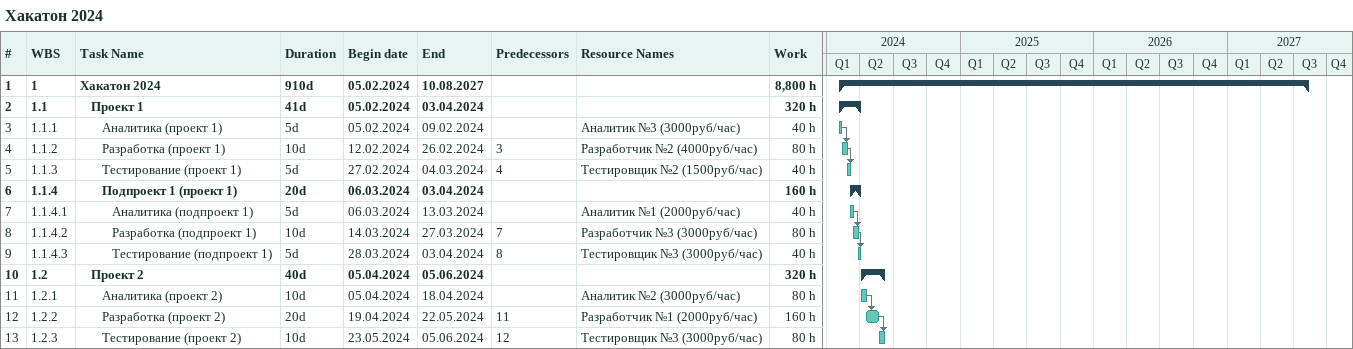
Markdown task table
Хакатон 2024

| ID | WBS | Task | Duration | Start | Finish | Predecessors | Resources | Work (h) |
|---|---|---|---|---|---|---|---|---|
| 1 | 1 | **Хакатон 2024** | 910d | 2024-02-05 | 2027-08-10 |  |  | 8800 |
| 2 | 1.1 | **Проект 1** | 41d | 2024-02-05 | 2024-04-03 |  |  | 320 |
| 3 | 1.1.1 | Аналитика (проект 1) | 5d | 2024-02-05 | 2024-02-09 |  | Аналитик №3 (3000руб/час) | 40 |
| 4 | 1.1.2 | Разработка (проект 1) | 10d | 2024-02-12 | 2024-02-26 | 3 | Разработчик №2 (4000руб/час) | 80 |
| 5 | 1.1.3 | Тестирование (проект 1) | 5d | 2024-02-27 | 2024-03-04 | 4 | Тестировщик №2 (1500руб/час) | 40 |
| 6 | 1.1.4 | **Подпроект 1 (проект 1)** | 20d | 2024-03-06 | 2024-04-03 |  |  | 160 |
| 7 | 1.1.4.1 | Аналитика (подпроект 1) | 5d | 2024-03-06 | 2024-03-13 |  | Аналитик №1 (2000руб/час) | 40 |
| 8 | 1.1.4.2 | Разработка (подпроект 1) | 10d | 2024-03-14 | 2024-03-27 | 7 | Разработчик №3 (3000руб/час) | 80 |
| 9 | 1.1.4.3 | Тестирование (подпроект 1) | 5d | 2024-03-28 | 2024-04-03 | 8 | Тестировщик №3 (3000руб/час) | 40 |
| 10 | 1.2 | **Проект 2** | 40d | 2024-04-05 | 2024-06-05 |  |  | 320 |
| 11 | 1.2.1 | Аналитика (проект 2) | 10d | 2024-04-05 | 2024-04-18 |  | Аналитик №2 (3000руб/час) | 80 |
| 12 | 1.2.2 | Разработка (проект 2) | 20d | 2024-04-19 | 2024-05-22 | 11 | Разработчик №1 (2000руб/час) | 160 |
| 13 | 1.2.3 | Тестирование (проект 2) | 10d | 2024-05-23 | 2024-06-05 | 12 | Тестировщик №3 (3000руб/час) | 80 |
